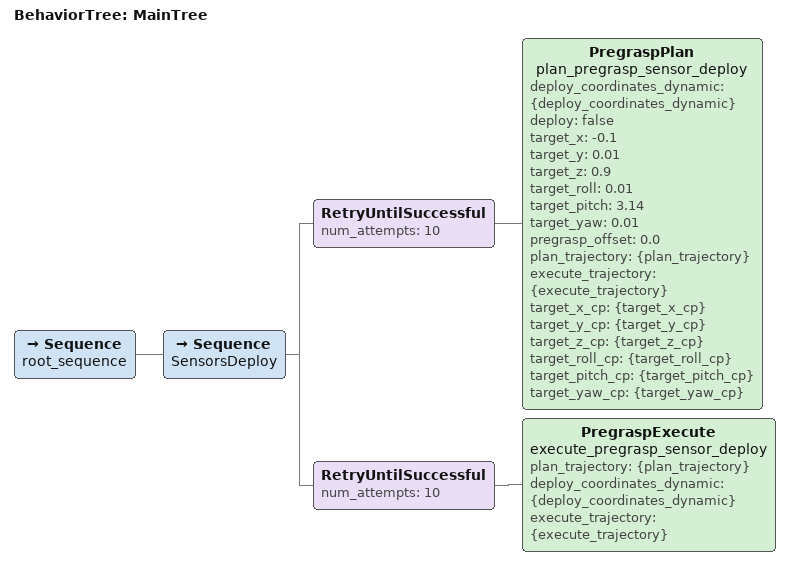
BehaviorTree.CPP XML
<root BTCPP_format="4" >
    <BehaviorTree ID="MainTree">
        <Sequence name="root_sequence">
            <Sequence name="SensorsDeploy">
                <RetryUntilSuccessful num_attempts="10">
                    <PregraspPlan name="plan_pregrasp_sensor_deploy" deploy_coordinates_dynamic="{deploy_coordinates_dynamic}" deploy="false" target_x="-0.1" target_y="0.01" target_z="0.9" target_roll="0.01" target_pitch ="3.14" target_yaw = "0.01" pregrasp_offset="0.0" plan_trajectory="{plan_trajectory}" execute_trajectory="{execute_trajectory}" target_x_cp= "{target_x_cp}" target_y_cp= "{target_y_cp}" target_z_cp= "{target_z_cp}" target_roll_cp= "{target_roll_cp}" target_pitch_cp= "{target_pitch_cp}" target_yaw_cp= "{target_yaw_cp}"/>
                </RetryUntilSuccessful>

                <RetryUntilSuccessful num_attempts="10">
                    <PregraspExecute name="execute_pregrasp_sensor_deploy" plan_trajectory="{plan_trajectory}" deploy_coordinates_dynamic="{deploy_coordinates_dynamic}" execute_trajectory="{execute_trajectory}"/>
                </RetryUntilSuccessful>
            </Sequence>
        </Sequence>
    </BehaviorTree>
</root>
